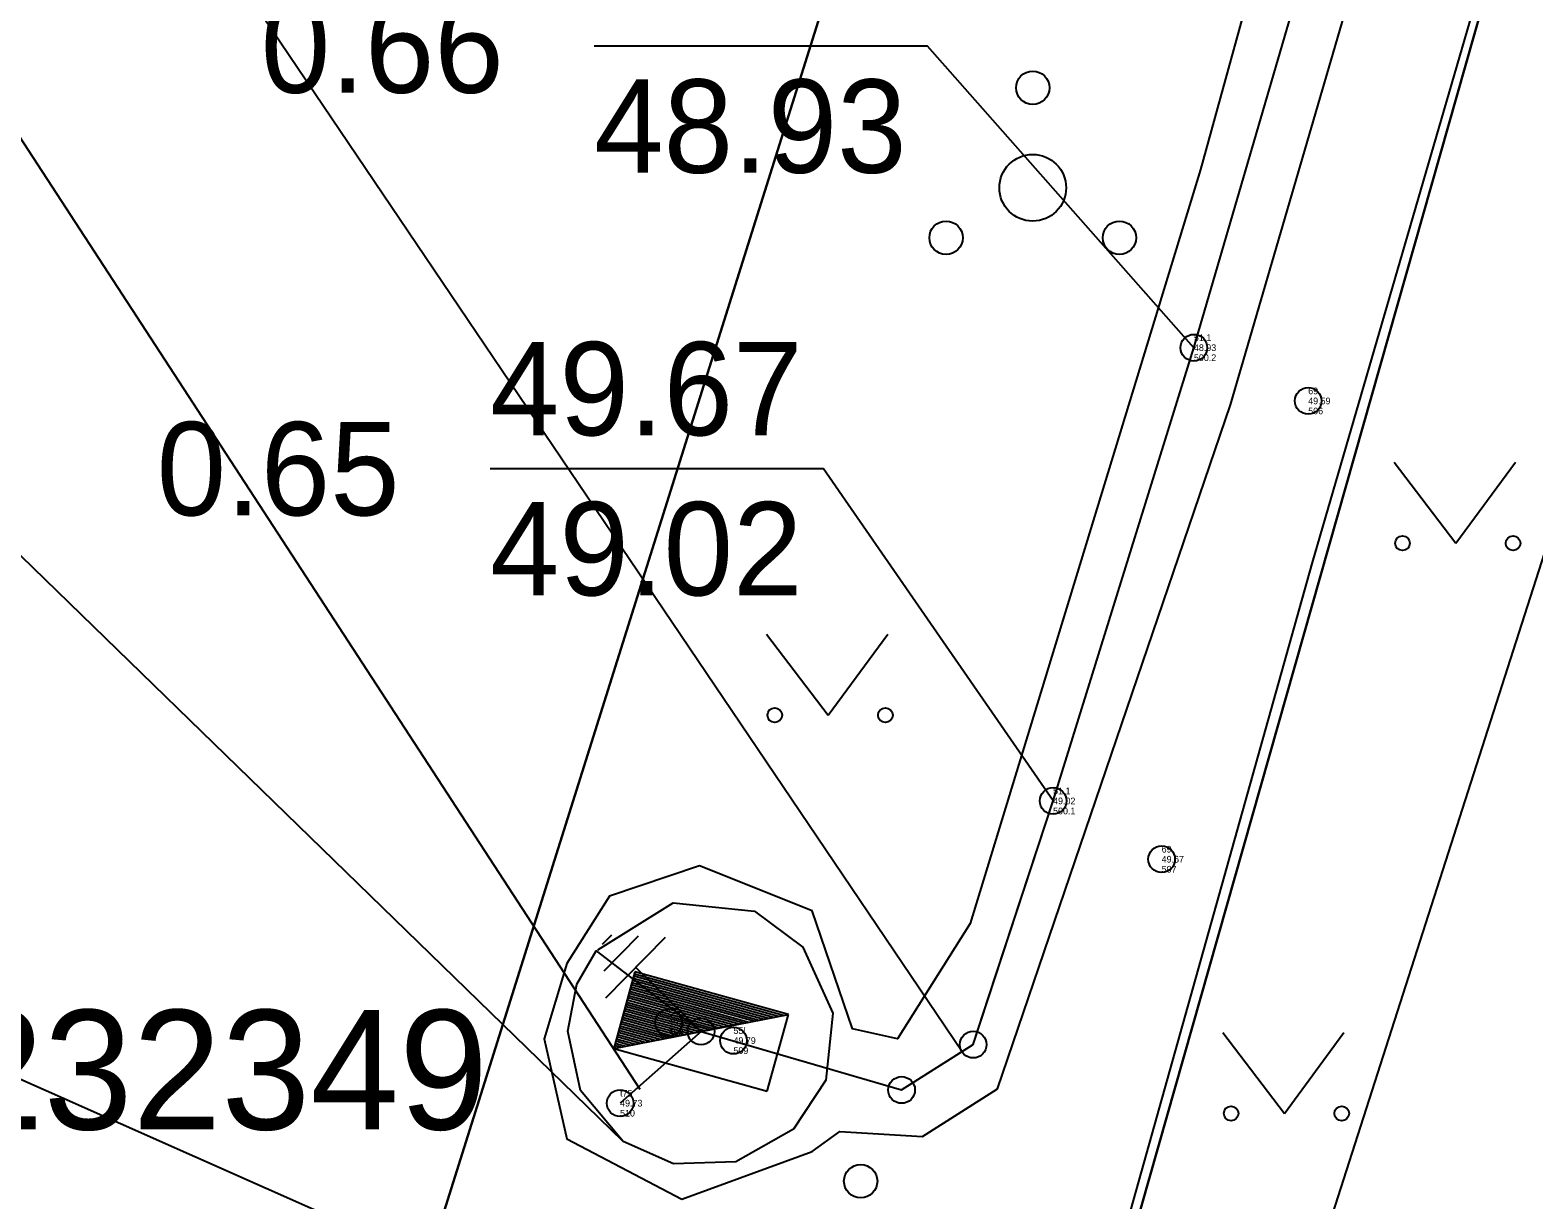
# Model space of a CAD drawing. Extents: x 643892 to 643987, y 6457607 to 6457747.
# Drawn here: x 643932.86 to 643944.13, y 6457669.09 to 6457677.86 of the extents above; entities that cross this region are included whole.
import ezdxf

# ---------------------------------------------------------------- set-up
doc = ezdxf.new("R2010")
doc.units = 0
for name, color, linetype in [('ABIJOONIS', 7, 'Continuous'), ('AED', 7, 'Continuous'), ('ELRAJATISMP', 7, 'Continuous'), ('HALJASTUS', 7, 'Continuous'), ('KOORDPUNKT', 7, 'Continuous'), ('MOOTKOOD', 7, 'Continuous'), ('MOOTKORG-EH2000', 7, 'Continuous'), ('MOOTMPUNKT', 7, 'Continuous'), ('MOOTNR', 7, 'Continuous'), ('MOOTPIIR', 7, 'Continuous'), ('MPKAABEL', 7, 'Continuous'), ('PIIR', 7, 'Continuous'), ('PUU', 7, 'Continuous'), ('VEEKOGU', 7, 'Continuous')]:
    doc.layers.add(name, color=color, linetype=linetype)

msp = doc.modelspace()

# ---------------------------------------------------------------- linework, layer by layer
at = {"layer": 'ABIJOONIS'}
for points in [[(643913.262, 6457680.518), (643932.879, 6457680.518), (643939.846, 6457670.204)], [(643912.87, 6457677.504), (643932.487, 6457677.504), (643937.428, 6457669.92)], [(643937.302, 6457669.529), (643932.788, 6457673.917), (643914.633, 6457673.917)]]:
    msp.add_lwpolyline(points, dxfattribs=at)
at = {"layer": 'AED'}
msp.add_lwpolyline([(643950.369, 6457700.695), (643947.898, 6457692.153), (643945.122, 6457682.982), (643942.47, 6457673.87), (643940.467, 6457666.734)], dxfattribs=at)
at = {"layer": 'ELRAJATISMP'}
for p, q in [((643937.391, 6457670.8), (643937.232, 6457670.225)), ((643938.542, 6457670.48), (643937.391, 6457670.8)), ((643938.283, 6457670.43), (643937.36, 6457670.686)), ((643938.32, 6457670.437), (643937.364, 6457670.702)), ((643938.357, 6457670.444), (643937.369, 6457670.719)), ((643938.394, 6457670.451), (643937.373, 6457670.735)), ((643938.431, 6457670.459), (643937.378, 6457670.751)), ((643938.468, 6457670.466), (643937.382, 6457670.767)), ((643938.505, 6457670.473), (643937.387, 6457670.784)), ((643938.024, 6457670.379), (643937.328, 6457670.572)), ((643938.061, 6457670.386), (643937.333, 6457670.589)), ((643938.098, 6457670.394), (643937.337, 6457670.605)), ((643938.135, 6457670.401), (643937.342, 6457670.621)), ((643938.172, 6457670.408), (643937.346, 6457670.637)), ((643938.209, 6457670.415), (643937.351, 6457670.654)), ((643938.246, 6457670.422), (643937.355, 6457670.67)), ((643937.232, 6457670.225), (643938.542, 6457670.48)), ((643937.765, 6457670.329), (643937.297, 6457670.459)), ((643937.802, 6457670.336), (643937.301, 6457670.475)), ((643937.839, 6457670.343), (643937.306, 6457670.491)), ((643937.876, 6457670.35), (643937.31, 6457670.508)), ((643937.913, 6457670.358), (643937.315, 6457670.524)), ((643937.95, 6457670.365), (643937.319, 6457670.54)), ((643937.987, 6457670.372), (643937.324, 6457670.556)), ((643938.383, 6457669.905), (643938.542, 6457670.48)), ((643937.506, 6457670.278), (643937.265, 6457670.345)), ((643937.543, 6457670.285), (643937.27, 6457670.361)), ((643937.58, 6457670.293), (643937.274, 6457670.378)), ((643937.617, 6457670.3), (643937.279, 6457670.394)), ((643937.654, 6457670.307), (643937.283, 6457670.41)), ((643937.691, 6457670.314), (643937.288, 6457670.426)), ((643937.728, 6457670.321), (643937.292, 6457670.443)), ((643937.232, 6457670.225), (643938.383, 6457669.905)), ((643937.247, 6457670.228), (643937.233, 6457670.231)), ((643937.284, 6457670.235), (643937.238, 6457670.248)), ((643937.321, 6457670.242), (643937.242, 6457670.264)), ((643937.358, 6457670.249), (643937.247, 6457670.28)), ((643937.395, 6457670.257), (643937.251, 6457670.296)), ((643937.432, 6457670.264), (643937.256, 6457670.313)), ((643937.469, 6457670.271), (643937.261, 6457670.329))]:
    msp.add_line(p, q, dxfattribs=at)
at = {"layer": 'HALJASTUS'}
for p, q in [((643943.085, 6457674.621), (643943.548, 6457674.014)), ((643943.548, 6457674.014), (643943.994, 6457674.621)), ((643938.378, 6457673.332), (643938.841, 6457672.725)), ((643938.841, 6457672.725), (643939.287, 6457673.332)), ((643941.799, 6457670.345), (643942.263, 6457669.739)), ((643942.263, 6457669.739), (643942.708, 6457670.345))]:
    msp.add_line(p, q, dxfattribs=at)
msp.add_lwpolyline([(643940.467, 6457666.734), (643935.742, 6457668.682), (643930.766, 6457670.888), (643926.542, 6457672.109), (643923.076, 6457671.669), (643920.866, 6457670.681)], dxfattribs=at)
for centre in [(643943.147, 6457674.014), (643943.976, 6457674.014), (643938.44, 6457672.725), (643939.269, 6457672.725), (643941.862, 6457669.739), (643942.691, 6457669.739)]:
    msp.add_circle(centre, 0.055, dxfattribs=at)
at = {"layer": 'KOORDPUNKT'}
for points in [[(643941.583, 6457675.48), (643939.586, 6457677.741), (643937.086, 6457677.741)], [(643940.527, 6457672.082), (643938.805, 6457674.573), (643936.305, 6457674.573)]]:
    msp.add_lwpolyline(points, dxfattribs=at)
at = {"layer": 'MOOTMPUNKT'}
for centre in [(643941.583, 6457675.48), (643942.44, 6457675.081), (643940.527, 6457672.082), (643941.341, 6457671.645), (643937.644, 6457670.42), (643937.887, 6457670.353), (643938.13, 6457670.285), (643939.928, 6457670.255), (643939.391, 6457669.915), (643937.28, 6457669.816)]:
    msp.add_circle(centre, 0.1, dxfattribs=at)
at = {"layer": 'MOOTPIIR'}
msp.add_lwpolyline([(643949.746, 6457699.542), (643948.337, 6457699.627), (643947.858, 6457698.706), (643945.295, 6457690.095), (643941.632, 6457676.816), (643939.904, 6457671.163), (643939.36, 6457670.299), (643939.022, 6457670.374), (643938.721, 6457671.257), (643937.876, 6457671.595), (643937.2, 6457671.369), (643936.88, 6457670.862), (643936.711, 6457670.299), (643936.88, 6457669.548), (643937.744, 6457669.097), (643938.721, 6457669.454), (643938.928, 6457669.604), (643939.547, 6457669.566), (643940.111, 6457669.923), (643941.858, 6457675.051), (643946.422, 6457690.677), (643948.394, 6457697.983), (643948.619, 6457698.838), (643949.793, 6457698.791)], close=True, dxfattribs=at)
at = {"layer": 'MPKAABEL'}
msp.add_line((643937.887, 6457670.353), (643937.28, 6457669.816), dxfattribs=at)
for points in [[(643937.887, 6457670.353), (643939.391, 6457669.915), (643939.928, 6457670.255), (643940.527, 6457672.082), (643941.583, 6457675.48), (643942.913, 6457680.033), (643946.762, 6457693.508), (643948.037, 6457698.012), (643948.312, 6457698.893), (643948.786, 6457699.263), (643949.568, 6457699.166)], [(643940.046, 6457670.616), (643940.527, 6457672.082), (643941.583, 6457675.48), (643942.913, 6457680.033), (643946.252, 6457691.723)], [(643937.113, 6457670.966), (643937.679, 6457671.318), (643938.288, 6457671.256), (643938.651, 6457670.985), (643938.875, 6457670.492), (643938.823, 6457669.989), (643938.581, 6457669.62), (643938.148, 6457669.375), (643937.681, 6457669.361), (643937.302, 6457669.529), (643936.983, 6457669.911), (643936.887, 6457670.356), (643936.956, 6457670.707), (643937.1, 6457670.958), (643937.887, 6457670.353)], [(643937.148, 6457671.008), (643937.218, 6457671.079)], [(643937.161, 6457670.807), (643937.419, 6457671.07)], [(643937.174, 6457670.606), (643937.62, 6457671.06)], [(643937.887, 6457670.353), (643937.403, 6457670.828)], [(643937.887, 6457670.353), (643939.391, 6457669.915), (643939.928, 6457670.255), (643940.046, 6457670.616)]]:
    msp.add_lwpolyline(points, dxfattribs=at)
at = {"layer": 'PIIR'}
msp.add_lwpolyline([(643962.564, 6457743.953), (643962.06, 6457742.49), (643940.29, 6457665.88), (643933.9, 6457641.68), (643931.982, 6457631.313)], dxfattribs=at)
for points in [[(643955.58, 6457731.4), (643935.64, 6457667.99), (643940.29, 6457665.88), (643962.06, 6457742.49), (643935.15, 6457730.36)], [(643924.93, 6457670.96), (643935.64, 6457667.99), (643955.58, 6457731.4), (643935.15, 6457730.36), (643910.39, 6457718.88), (643915.11, 6457692.74), (643892.45, 6457682.56), (643902.35, 6457660.78)]]:
    msp.add_lwpolyline(points, close=True, dxfattribs=at)
at = {"layer": 'PUU'}
for centre, radius in [((643940.374, 6457677.429), 0.125), ((643940.374, 6457676.679), 0.25), ((643939.724, 6457676.304), 0.125), ((643941.024, 6457676.304), 0.125), ((643939.084, 6457669.231), 0.125)]:
    msp.add_circle(centre, radius, dxfattribs=at)
at = {"layer": 'VEEKOGU'}
msp.add_lwpolyline([(643952.144, 6457699.938), (643952.452, 6457700.101), (643953.072, 6457699.875), (643953.285, 6457699.588), (643949.08, 6457684.335), (643946.141, 6457674.472), (643943.48, 6457666.131), (643942.632, 6457666.226), (643942.006, 6457667.064), (643944.551, 6457674.996), (643947.427, 6457685.326), (643952.144, 6457699.938)], dxfattribs=at)

# ---------------------------------------------------------------- texts
at = {"layer": 'ABIJOONIS'}
msp.add_text('LK232349', height=0.896, rotation=359.996, dxfattribs=at).set_placement((643930.826, 6457669.619))
at = {"layer": 'KOORDPUNKT'}
for s, p in [('0.66', (643934.586, 6457677.391)), ('48.93', (643937.086, 6457676.791)), ('49.67', (643936.305, 6457674.823)), ('0.65', (643933.805, 6457674.223)), ('49.02', (643936.305, 6457673.623))]:
    msp.add_text(s, height=0.7, dxfattribs=at).set_placement(p)
at = {"layer": 'MOOTKOOD'}
for s, p in [('51.1', (643941.583, 6457675.53)), ('69', (643942.44, 6457675.131)), ('51.1', (643940.527, 6457672.132)), ('69', (643941.341, 6457671.695)), ('55l', (643937.644, 6457670.47)), ('55l', (643938.13, 6457670.335)), ('t75', (643937.28, 6457669.866))]:
    msp.add_text(s, height=0.05, dxfattribs=at).set_placement(p)
at = {"layer": 'MOOTKORG-EH2000'}
for s, p in [('48.93', (643941.583, 6457675.455)), ('49.59', (643942.44, 6457675.056)), ('49.02', (643940.527, 6457672.057)), ('49.67', (643941.341, 6457671.62)), ('49.79', (643937.644, 6457670.395)), ('49.79', (643938.13, 6457670.26)), ('49.73', (643937.28, 6457669.791))]:
    msp.add_text(s, height=0.05, dxfattribs=at).set_placement(p)
at = {"layer": 'MOOTNR'}
for s, p in [('500.2', (643941.583, 6457675.38)), ('506', (643942.44, 6457674.981)), ('500.1', (643940.527, 6457671.982)), ('507', (643941.341, 6457671.545)), ('508', (643937.644, 6457670.32)), ('509', (643938.13, 6457670.185)), ('510', (643937.28, 6457669.716))]:
    msp.add_text(s, height=0.05, dxfattribs=at).set_placement(p)

doc.saveas('drawing.dxf')
